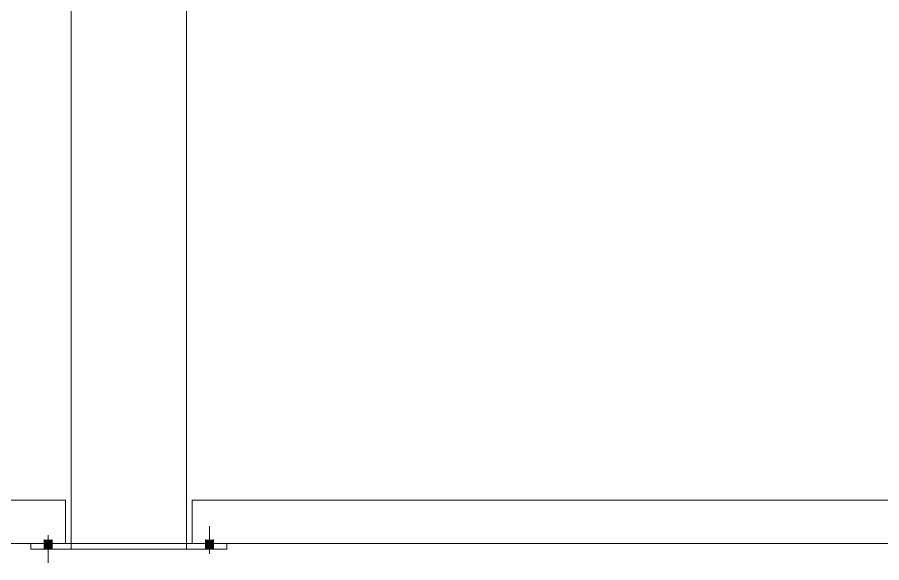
# Model space of a CAD drawing. Header units: millimetres. Extents: x -220592 to 404889, y -217665 to 38245.
# Drawn here: x -971.85 to -956.85, y -1357.44 to -1347.97 of the extents above; entities that cross this region are included whole.
import ezdxf

# ---------------------------------------------------------------- set-up
doc = ezdxf.new("R2010")
doc.units = ezdxf.units.MM
doc.linetypes.add('XKITLINE00', pattern=[0])
doc.layers.add('000 - 0_HIDE_OBJ_FRAMING_DEF_SUB_1', color=7, linetype='Continuous')

# ---------------------------------------------------------------- blocks, each defined once
blk = doc.blocks.new('*A13656')
at = {"layer": '000 - 0_HIDE_OBJ_FRAMING_DEF_SUB_1', "color": 7, "linetype": 'XKITLINE00', "lineweight": 0}
for p, q in [((-167.702542, 52.724805), (-167.702542, 51.974805)), ((-167.702542, 52.724805), (-159.902542, 52.724805)), ((-159.902542, 52.724805), (-159.902542, 51.974805)), ((-167.702542, 51.974805), (-159.902542, 51.974805))]:
    blk.add_line(p, q, dxfattribs=at)
blk = doc.blocks.new('*A13888')
at = {"layer": '000 - 0_HIDE_OBJ_FRAMING_DEF_SUB_1', "color": 7, "linetype": 'XKITLINE00', "lineweight": 0}
for p, q in [((-159.802542, 66.825501), (-159.802542, 67.320789)), ((-157.802542, 66.825501), (-157.802542, 67.320789)), ((-159.802542, 66.032507), (-159.802542, 66.175501)), ((-157.802542, 51.974805), (-157.802542, 65.743599)), ((-159.802542, 51.974805), (-159.802542, 65.691525)), ((-159.802542, 51.974805), (-157.802542, 51.974805))]:
    blk.add_line(p, q, dxfattribs=at)
blk = doc.blocks.new('*A13914')
at = {"layer": '000 - 0_HIDE_OBJ_FRAMING_DEF_SUB_1'}
for points in [[(-160.133, 52.04), (-160.133, 51.975), (-160.273, 51.975), (-160.273, 52.04)], [(-160.133, 52.04), (-160.133, 51.975), (-160.273, 51.975), (-160.273, 52.04)], [(-160.133, 51.975), (-160.133, 51.875), (-160.273, 51.875), (-160.273, 51.975)], [(-160.133, 51.975), (-160.133, 51.875), (-160.273, 51.875), (-160.273, 51.975)]]:
    blk.add_hatch(color=7, dxfattribs=at).paths.add_polyline_path(points, flags=17)
at = {"layer": '000 - 0_HIDE_OBJ_FRAMING_DEF_SUB_1', "color": 7, "linetype": 'XKITLINE00', "lineweight": 0}
for p, q in [((-160.203, 52.119), (-160.203, 51.64)), ((-160.203, 52.119), (-160.203, 51.64)), ((-160.273, 52.04), (-160.273, 51.975)), ((-160.273, 52.04), (-160.273, 51.975)), ((-160.273, 51.975), (-160.273, 51.875)), ((-160.273, 51.975), (-160.273, 51.875)), ((-160.133, 52.04), (-160.133, 51.975)), ((-160.133, 52.04), (-160.133, 51.975)), ((-160.133, 51.975), (-160.133, 51.875)), ((-160.133, 51.975), (-160.133, 51.875))]:
    blk.add_line(p, q, dxfattribs=at)
blk = doc.blocks.new('*A13916')
at = {"layer": '000 - 0_HIDE_OBJ_FRAMING_DEF_SUB_1', "color": 7, "linetype": 'XKITLINE00', "lineweight": 0}
for p, q in [((-160.502542, 51.874805), (-160.502542, 51.974805)), ((-157.702542, 51.974805), (-159.902542, 51.974805)), ((-159.802542, 51.974805), (-159.802542, 51.874805)), ((-157.802542, 51.874805), (-157.802542, 51.974805)), ((-157.102542, 51.874805), (-157.102542, 51.974805)), ((-157.102542, 51.874805), (-160.502542, 51.874805))]:
    blk.add_line(p, q, dxfattribs=at)
blk = doc.blocks.new('*A13917')
at = {"layer": '000 - 0_HIDE_OBJ_FRAMING_DEF_SUB_1', "color": 7, "linetype": 'XKITLINE00', "lineweight": 0}
for p, q in [((-157.702542, 52.724805), (-157.702542, 51.974805)), ((-157.702542, 52.724805), (-144.902542, 52.724805)), ((-144.902542, 52.724805), (-144.902542, 51.974805)), ((-157.702542, 51.974805), (-144.902542, 51.974805))]:
    blk.add_line(p, q, dxfattribs=at)
blk = doc.blocks.new('*A13919')
at = {"layer": '000 - 0_HIDE_OBJ_FRAMING_DEF_SUB_1'}
for points in [[(-157.473, 51.975), (-157.473, 52.04), (-157.333, 52.04), (-157.333, 51.975)], [(-157.473, 51.975), (-157.473, 52.04), (-157.333, 52.04), (-157.333, 51.975)], [(-157.473, 51.875), (-157.473, 51.975), (-157.333, 51.975), (-157.333, 51.875)], [(-157.473, 51.875), (-157.473, 51.975), (-157.333, 51.975), (-157.333, 51.875)]]:
    blk.add_hatch(color=7, dxfattribs=at).paths.add_polyline_path(points, flags=17)
at = {"layer": '000 - 0_HIDE_OBJ_FRAMING_DEF_SUB_1', "color": 7, "linetype": 'XKITLINE00', "lineweight": 0}
for p, q in [((-157.403, 51.796), (-157.403, 52.275)), ((-157.403, 51.796), (-157.403, 52.275)), ((-157.473, 51.975), (-157.473, 52.04)), ((-157.473, 51.975), (-157.473, 52.04)), ((-157.473, 51.875), (-157.473, 51.975)), ((-157.473, 51.875), (-157.473, 51.975)), ((-157.333, 51.975), (-157.333, 52.04)), ((-157.333, 51.975), (-157.333, 52.04)), ((-157.333, 51.875), (-157.333, 51.975)), ((-157.333, 51.875), (-157.333, 51.975))]:
    blk.add_line(p, q, dxfattribs=at)

msp = doc.modelspace()

# ---------------------------------------------------------------- block references
at = {"color": 7, "lineweight": 0}
for name in ['*A13888', '*A13656', '*A13917', '*A13919', '*A13914', '*A13916']:
    msp.add_blockref(name, (-811.109, -1409.08), dxfattribs=at)

doc.saveas('drawing.dxf')
